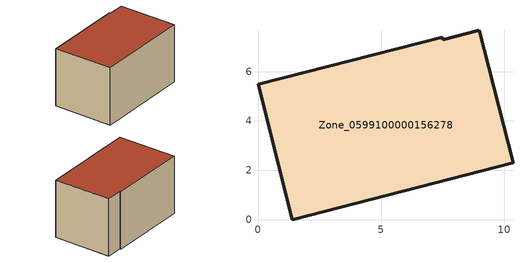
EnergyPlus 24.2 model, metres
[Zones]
Zone_0599100000156278
 floor ground (C_G): 10.35,2.3 1.39,0 0,5.5 7.48,7.39 7.51,7.29 8.98,7.67 z0
 wall outside (C_F): 7.48,7.39 0,5.5 1.39,0 10.35,2.3 8.98,7.67 7.51,7.29 7.48,7.39 z0:5.53
 roof outside (C_R): 1.39,0 10.35,2.3 8.98,7.67 7.51,7.29 7.48,7.39 0,5.5 z5.53
[BUILDING]
Pand.0599100000156278: North Axis=0; Terrain=City; Loads Convergence Tolerance Value=0.04; Temperature Convergence Tolerance Value=0.4; Solar Distribution=FullExterior; Maximum Number of Warmup Days=25; Minimum Number of Warmup Days=1
[Site:Location]
Rotterdam.The.Hague.AP_ZH_NLD Design_Conditions: Latitude=51.96; Longitude=4.45; Time Zone=1; Elevation=-4.5
[SITE:GROUNDTEMPERATURE:BUILDINGSURFACE]
18, 18, 18, 18, 18, 18, 18, 18, 18, 18, 18, 18
[MATERIAL] Thermal Absorptance=0.9; Solar Absorptance=0.7; Visible Absorptance=0.7
Name | Roughness | Thickness | Conductivity | Density | Specific Heat
G.TC.1975-1991 | MediumSmooth | 0.15 | 0.288461 | 540 | 1210
F.TC.1975-1991 | Rough | 0.3 | 0.230769 | 1920 | 840
R.TC.1975-1991 | MediumRough | 0.2 | 0.153846 | 1500 | 1000
[CONSTRUCTION]
C_G: G.TC.1975-1991
C_F: F.TC.1975-1991
C_R: R.TC.1975-1991
[ZONE]
Zone_0599100000156278: Type=1; Multiplier=1; Ceiling Height=Autocalculate; Volume=Autocalculate; Floor Area=autocalculate; Part of Total Floor Area=Yes
[ZONEINFILTRATION:DESIGNFLOWRATE]
Infil_Zone_0599100000156278: Zone or ZoneList or Space or SpaceList=Zone_0599100000156278; Schedule=AlwaysOn; Design Flow Rate Calculation Method=Flow/Area; Flow Rate per Floor Area=0.003; Constant Term Coefficient=1; Temperature Term Coefficient=0; Velocity Term Coefficient=0; Velocity Squared Term Coefficient=0
[HVACTEMPLATE:ZONE:IDEALLOADSAIRSYSTEM]
Zone_0599100000156278: Maximum Heating Supply Air Temperature=50; Minimum Cooling Supply Air Temperature=13; Maximum Heating Supply Air Humidity Ratio=0.0156; Minimum Cooling Supply Air Humidity Ratio=0.0077; Heating Limit=NoLimit; Cooling Limit=NoLimit; Dehumidification Control Type=ConstantSensibleHeatRatio; Cooling Sensible Heat Ratio=0.7; Dehumidification Setpoint=60; Humidification Control Type=None; Humidification Setpoint=30; Outdoor Air Method=None; Outdoor Air Flow Rate per Person=0.00944; Outdoor Air Flow Rate per Zone Floor Area=0; Outdoor Air Flow Rate per Zone=0; Demand Controlled Ventilation Type=None; Outdoor Air Economizer Type=NoEconomizer; Heat Recovery Type=None; Sensible Heat Recovery Effectiveness=0.7; Latent Heat Recovery Effectiveness=0.65
[ZONECONTROL:THERMOSTAT]
ThermostatControl_Zone_0599100000156278: Zone or ZoneList=Zone_0599100000156278; Control Type Schedule=DualSetpointControlType; Control 1=Thermostat_Zone_0599100000156278; Temperature Difference Between Cutout And Setpoint=0
[THERMOSTATSETPOINT:DUALSETPOINT]
Thermostat_Zone_0599100000156278: Heating Setpoint Temperature Schedule=HeatingSetpoint_Zone_0599100000156278; Cooling Setpoint Temperature Schedule=CoolingSetpoint_Zone_0599100000156278
[SCHEDULE:COMPACT]
HeatingSetpoint_Zone_0599100000156278: Through: 12/31, For: AllDays, Until: 24:00, 21
CoolingSetpoint_Zone_0599100000156278: Through: 12/31, For: AllDays, Until: 24:00, 24
DualSetpointControlType: Through: 12/31, For: AllDays, Until: 24:00, 4
AlwaysOn: Through: 12/31, For: AllDays, Until: 24:00, 1
